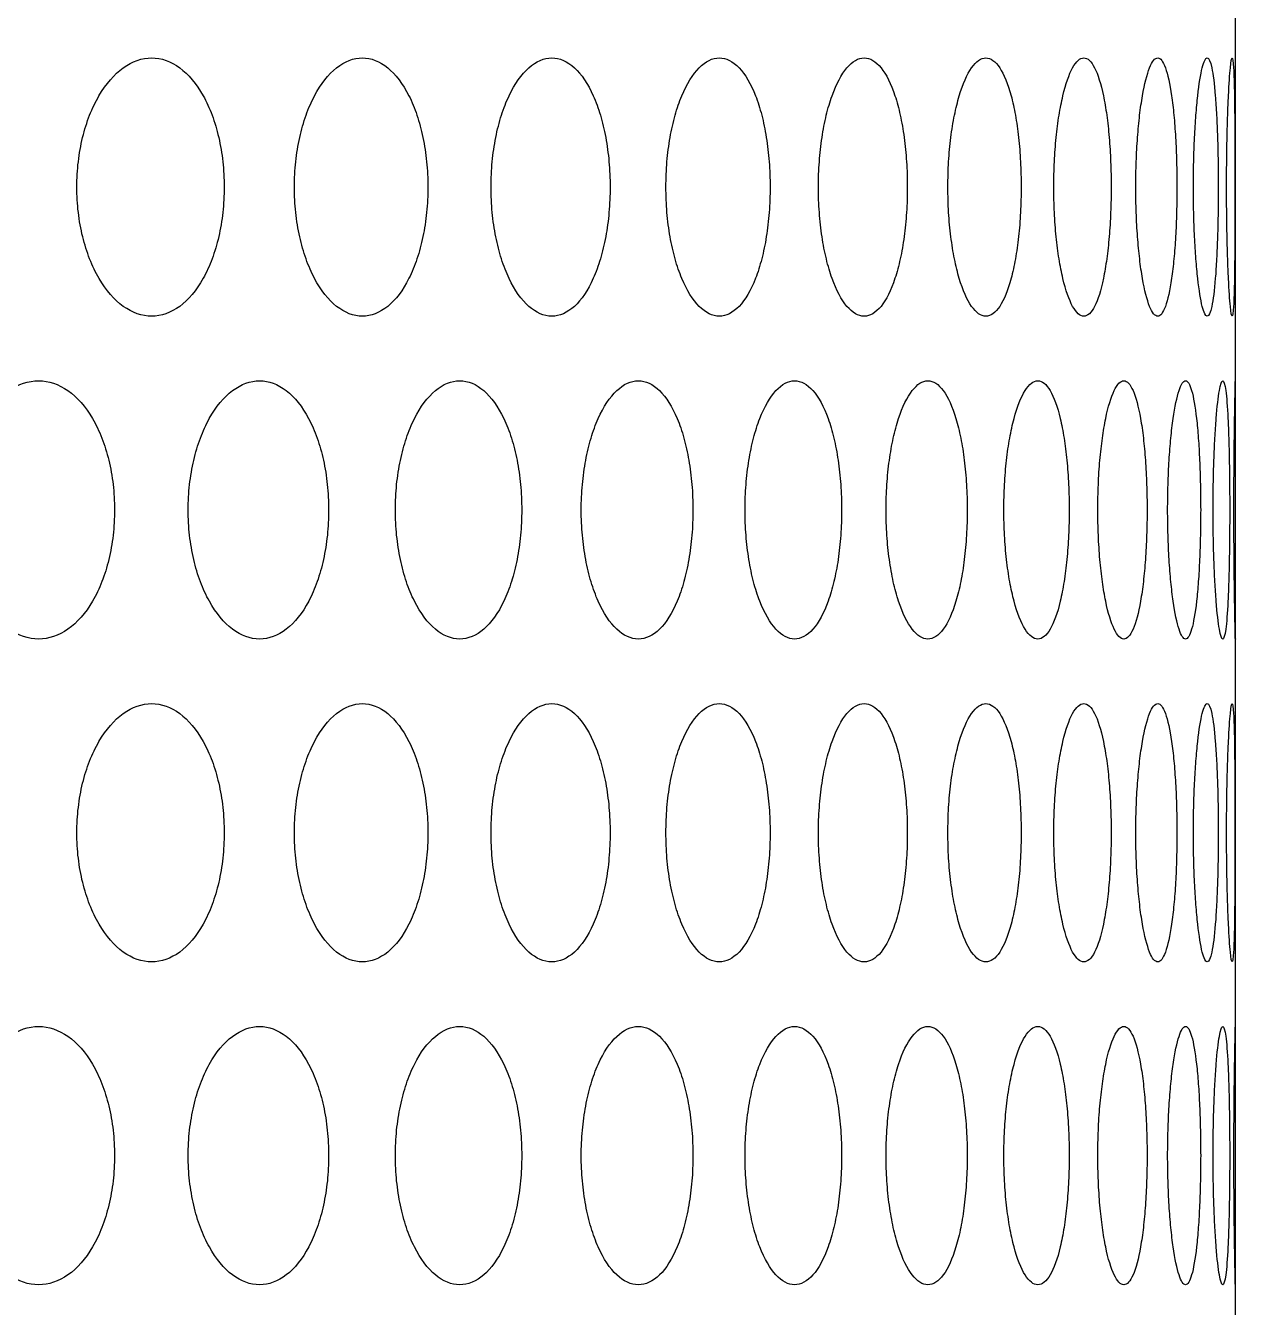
# Model space of a CAD drawing. Header units: millimetres. Extents: x 324 to 7054, y -67 to 2159.
# Drawn here: x 888.06 to 925.51, y 374.3 to 414 of the extents above; entities that cross this region are included whole.
import ezdxf

# ---------------------------------------------------------------- set-up
doc = ezdxf.new("R2010")
doc.units = ezdxf.units.MM
doc.header["$LTSCALE"] = 153.67
doc.layers.get('0').update_dxf_attribs({"linetype": 'CONTINUOUS'})
doc.layers.add('02___PRT_ALL_AXES', color=7, linetype='CONTINUOUS')

msp = doc.modelspace()

# ---------------------------------------------------------------- linework, layer by layer
at = {"linetype": 'Continuous'}
msp.add_line((925.51376, 232.49176), (925.51376, 776), dxfattribs=at)
at = {"layer": '02___PRT_ALL_AXES', "linetype": 'Continuous'}
for points, knots in [([(889.64509, 409), (889.64529, 409.26583), (889.67577, 409.78945), (889.81114, 410.54514), (890.02753, 411.23528), (890.41639, 412.04859), (891.05967, 412.7909), (891.96342, 413.10456), (892.85334, 412.79082), (893.47321, 412.05038), (893.84376, 411.2386), (894.04919, 410.54817), (894.17725, 409.79095), (894.20601, 409.2663), (894.20619, 409)], [0, 0, 0, 0, 0.0625, 0.125, 0.1875, 0.25, 0.375, 0.5, 0.625, 0.75, 0.8125, 0.875, 0.9375, 1, 1, 1, 1]), ([(896.38068, 409), (896.38086, 409.26583), (896.4086, 409.78945), (896.53176, 410.54514), (896.72858, 411.23528), (897.08209, 412.04859), (897.6664, 412.7909), (898.4859, 413.10456), (899.29132, 412.79082), (899.85133, 412.05038), (900.18578, 411.2386), (900.37109, 410.54817), (900.48657, 409.79095), (900.51249, 409.2663), (900.51266, 409)], [0, 0, 0, 0, 0.0625, 0.125, 0.1875, 0.25, 0.375, 0.5, 0.625, 0.75, 0.8125, 0.875, 0.9375, 1, 1, 1, 1]), ([(902.46833, 409), (902.4685, 409.26583), (902.49338, 409.78945), (902.60384, 410.54514), (902.7803, 411.23528), (903.09705, 412.04859), (903.62005, 412.7909), (904.35202, 413.10456), (905.06971, 412.79082), (905.56762, 412.05038), (905.86462, 411.2386), (906.02908, 410.54817), (906.13152, 409.79095), (906.15451, 409.2663), (906.15466, 409)], [0, 0, 0, 0, 0.0625, 0.125, 0.1875, 0.25, 0.375, 0.5, 0.625, 0.75, 0.8125, 0.875, 0.9375, 1, 1, 1, 1]), ([(907.88368, 409), (907.88383, 409.26583), (907.90576, 409.78945), (908.00308, 410.54514), (908.15847, 411.23528), (908.43719, 412.04859), (908.89679, 412.7909), (909.53829, 413.10456), (910.16539, 412.79082), (910.59919, 412.05038), (910.85757, 411.2386), (911.00052, 410.54817), (911.0895, 409.79095), (911.10947, 409.2663), (911.1096, 409)], [0, 0, 0, 0, 0.0625, 0.125, 0.1875, 0.25, 0.375, 0.5, 0.625, 0.75, 0.8125, 0.875, 0.9375, 1, 1, 1, 1]), ([(912.60505, 409), (912.60518, 409.26583), (912.62407, 409.78945), (912.70786, 410.54514), (912.84155, 411.23528), (913.08114, 412.04859), (913.47549, 412.7909), (914.02396, 413.10456), (914.55796, 412.79082), (914.92592, 412.05038), (915.14464, 411.2386), (915.2655, 410.54817), (915.34067, 409.79095), (915.35753, 409.2663), (915.35764, 409)], [0, 0, 0, 0, 0.0625, 0.125, 0.1875, 0.25, 0.375, 0.5, 0.625, 0.75, 0.8125, 0.875, 0.9375, 1, 1, 1, 1]), ([(916.61355, 409), (916.61365, 409.26583), (916.62942, 409.78945), (916.69935, 410.54514), (916.81082, 411.23528), (917.0103, 412.04859), (917.33783, 412.7909), (917.79107, 413.10456), (918.22982, 412.79082), (918.53048, 412.05038), (918.70866, 411.2386), (918.80695, 410.54817), (918.86801, 409.79095), (918.8817, 409.2663), (918.88179, 409)], [0, 0, 0, 0, 0.0625, 0.125, 0.1875, 0.25, 0.375, 0.5, 0.625, 0.75, 0.8125, 0.875, 0.9375, 1, 1, 1, 1]), ([(919.89311, 409), (919.8932, 409.26583), (919.90579, 409.78945), (919.96157, 410.54514), (920.05037, 411.23528), (920.20895, 412.04859), (920.46835, 412.7909), (920.82455, 413.10456), (921.1663, 412.79082), (921.39844, 412.05038), (921.53537, 411.2386), (921.6107, 410.54817), (921.6574, 409.79095), (921.66786, 409.2663), (921.66793, 409)], [0, 0, 0, 0, 0.0625, 0.125, 0.1875, 0.25, 0.375, 0.5, 0.625, 0.75, 0.8125, 0.875, 0.9375, 1, 1, 1, 1]), ([(922.43063, 409), (922.43069, 409.26583), (922.44005, 409.78945), (922.48147, 410.54514), (922.54723, 411.23528), (922.66429, 412.04859), (922.85451, 412.7909), (923.11224, 413.10456), (923.35562, 412.79082), (923.51833, 412.05038), (923.61345, 411.2386), (923.66551, 410.54817), (923.69768, 409.79095), (923.70487, 409.2663), (923.70491, 409)], [0, 0, 0, 0, 0.0625, 0.125, 0.1875, 0.25, 0.375, 0.5, 0.625, 0.75, 0.8125, 0.875, 0.9375, 1, 1, 1, 1]), ([(924.21593, 409), (924.21597, 409.26583), (924.22206, 409.78945), (924.24895, 410.54514), (924.29143, 411.23528), (924.36647, 412.04859), (924.48676, 412.7909), (924.645, 413.10456), (924.78904, 412.79082), (924.88165, 412.05038), (924.93459, 411.2386), (924.96318, 410.54817), (924.98067, 409.79095), (924.98456, 409.2663), (924.98459, 409)], [0, 0, 0, 0, 0.0625, 0.125, 0.1875, 0.25, 0.375, 0.5, 0.625, 0.75, 0.8125, 0.875, 0.9375, 1, 1, 1, 1]), ([(925.24188, 409), (925.2419, 409.26583), (925.2447, 409.78945), (925.25694, 410.54514), (925.27596, 411.23528), (925.3087, 412.04859), (925.35857, 412.7909), (925.41668, 413.10456), (925.4608, 412.79082), (925.48295, 412.05038), (925.49349, 411.2386), (925.4985, 410.54817), (925.50125, 409.79095), (925.50183, 409.2663), (925.50183, 409)], [0, 0, 0, 0, 0.0625, 0.125, 0.1875, 0.25, 0.375, 0.5, 0.625, 0.75, 0.8125, 0.875, 0.9375, 1, 1, 1, 1]), ([(894.20619, 409), (894.206, 408.73417), (894.17735, 408.21055), (894.04983, 407.45486), (893.84501, 406.76472), (893.47446, 405.95141), (892.85405, 405.2091), (891.96172, 404.89544), (891.06037, 405.20918), (890.41769, 405.94962), (890.02884, 406.7614), (889.81181, 407.45183), (889.67589, 408.20905), (889.64529, 408.7337), (889.64509, 409)], [0, 0, 0, 0, 0.0625, 0.125, 0.1875, 0.25, 0.375, 0.5, 0.625, 0.75, 0.8125, 0.875, 0.9375, 1, 1, 1, 1]), ([(900.51266, 409), (900.51249, 408.73417), (900.48666, 408.21055), (900.37166, 407.45486), (900.1869, 406.76472), (899.85246, 405.95141), (899.29196, 405.2091), (898.48436, 404.89544), (897.66704, 405.20918), (897.08327, 405.94962), (896.72977, 406.7614), (896.53237, 407.45183), (896.4087, 408.20905), (896.38086, 408.7337), (896.38068, 409)], [0, 0, 0, 0, 0.0625, 0.125, 0.1875, 0.25, 0.375, 0.5, 0.625, 0.75, 0.8125, 0.875, 0.9375, 1, 1, 1, 1]), ([(906.15466, 409), (906.15451, 408.73417), (906.1316, 408.21055), (906.02959, 407.45486), (905.86562, 406.76472), (905.56862, 405.95141), (905.07028, 405.2091), (904.35064, 404.89544), (903.62062, 405.20918), (903.09811, 405.94962), (902.78136, 406.7614), (902.60439, 407.45183), (902.49347, 408.20905), (902.46849, 408.7337), (902.46833, 409)], [0, 0, 0, 0, 0.0625, 0.125, 0.1875, 0.25, 0.375, 0.5, 0.625, 0.75, 0.8125, 0.875, 0.9375, 1, 1, 1, 1]), ([(911.1096, 409), (911.10946, 408.73417), (911.08957, 408.21055), (911.00096, 407.45486), (910.85844, 406.76472), (910.60007, 405.95141), (910.16589, 405.2091), (909.53709, 404.89544), (908.89728, 405.20918), (908.43813, 405.94962), (908.15941, 406.7614), (908.00357, 407.45183), (907.90584, 408.20905), (907.88383, 408.7337), (907.88368, 409)], [0, 0, 0, 0, 0.0625, 0.125, 0.1875, 0.25, 0.375, 0.5, 0.625, 0.75, 0.8125, 0.875, 0.9375, 1, 1, 1, 1]), ([(915.35764, 409), (915.35753, 408.73417), (915.34073, 408.21055), (915.26587, 407.45486), (915.14537, 406.76472), (914.92666, 405.95141), (914.55838, 405.2091), (914.02293, 404.89544), (913.47591, 405.20918), (913.08194, 405.94962), (912.84236, 406.7614), (912.70828, 407.45183), (912.62414, 408.20905), (912.60518, 408.7337), (912.60505, 409)], [0, 0, 0, 0, 0.0625, 0.125, 0.1875, 0.25, 0.375, 0.5, 0.625, 0.75, 0.8125, 0.875, 0.9375, 1, 1, 1, 1]), ([(918.88179, 409), (918.88169, 408.73417), (918.86806, 408.21055), (918.80725, 407.45486), (918.70925, 406.76472), (918.53109, 405.95141), (918.23018, 405.2091), (917.79023, 404.89544), (917.33818, 405.20918), (917.01097, 405.94962), (916.81149, 406.7614), (916.6997, 407.45183), (916.62948, 408.20905), (916.61365, 408.7337), (916.61355, 409)], [0, 0, 0, 0, 0.0625, 0.125, 0.1875, 0.25, 0.375, 0.5, 0.625, 0.75, 0.8125, 0.875, 0.9375, 1, 1, 1, 1]), ([(921.66793, 409), (921.66786, 408.73417), (921.65744, 408.21055), (921.61093, 407.45486), (921.53582, 406.76472), (921.39891, 405.95141), (921.16657, 405.2091), (920.82389, 404.89544), (920.46862, 405.20918), (920.20948, 405.94962), (920.0509, 406.7614), (919.96185, 407.45183), (919.90583, 408.20905), (919.8932, 408.7337), (919.89311, 409)], [0, 0, 0, 0, 0.0625, 0.125, 0.1875, 0.25, 0.375, 0.5, 0.625, 0.75, 0.8125, 0.875, 0.9375, 1, 1, 1, 1]), ([(923.70491, 409), (923.70487, 408.73417), (923.69771, 408.21055), (923.66567, 407.45486), (923.61377, 406.76472), (923.51865, 405.95141), (923.35582, 405.2091), (923.11177, 404.89544), (922.8547, 405.20918), (922.66467, 405.94962), (922.54763, 406.7614), (922.48167, 407.45183), (922.44008, 408.20905), (922.43069, 408.7337), (922.43063, 409)], [0, 0, 0, 0, 0.0625, 0.125, 0.1875, 0.25, 0.375, 0.5, 0.625, 0.75, 0.8125, 0.875, 0.9375, 1, 1, 1, 1]), ([(924.98459, 409), (924.98456, 408.73417), (924.98069, 408.21055), (924.96327, 407.45486), (924.93476, 406.76472), (924.88183, 405.95141), (924.78916, 405.2091), (924.64471, 404.89544), (924.48688, 405.20918), (924.36672, 405.94962), (924.29168, 406.7614), (924.24908, 407.45183), (924.22209, 408.20905), (924.21597, 408.7337), (924.21593, 409)], [0, 0, 0, 0, 0.0625, 0.125, 0.1875, 0.25, 0.375, 0.5, 0.625, 0.75, 0.8125, 0.875, 0.9375, 1, 1, 1, 1]), ([(925.50183, 409), (925.50183, 408.73417), (925.50126, 408.21055), (925.49851, 407.45486), (925.49353, 406.76472), (925.48299, 405.95141), (925.46084, 405.2091), (925.41658, 404.89544), (925.35861, 405.20918), (925.30881, 405.94962), (925.27607, 406.7614), (925.257, 407.45183), (925.24471, 408.20905), (925.2419, 408.7337), (925.24188, 409)], [0, 0, 0, 0, 0.0625, 0.125, 0.1875, 0.25, 0.375, 0.5, 0.625, 0.75, 0.8125, 0.875, 0.9375, 1, 1, 1, 1]), ([(886.04264, 399), (886.04286, 399.26583), (886.07467, 399.78945), (886.21593, 400.54514), (886.44179, 401.23528), (886.84774, 402.04859), (887.51956, 402.7909), (888.4641, 403.10456), (889.39496, 402.79082), (890.04385, 402.05038), (890.4319, 401.2386), (890.64708, 400.54817), (890.78124, 399.79095), (890.81137, 399.2663), (890.81157, 399)], [0, 0, 0, 0, 0.0625, 0.125, 0.1875, 0.25, 0.375, 0.5, 0.625, 0.75, 0.8125, 0.875, 0.9375, 1, 1, 1, 1]), ([(893.09225, 399), (893.09244, 399.26583), (893.12157, 399.78945), (893.25089, 400.54514), (893.4576, 401.23528), (893.82897, 402.04859), (894.44308, 402.7909), (895.30513, 403.10456), (896.15323, 402.79082), (896.74346, 402.05038), (897.09614, 401.2386), (897.29161, 400.54817), (897.41344, 399.79095), (897.44079, 399.2663), (897.44097, 399)], [0, 0, 0, 0, 0.0625, 0.125, 0.1875, 0.25, 0.375, 0.5, 0.625, 0.75, 0.8125, 0.875, 0.9375, 1, 1, 1, 1]), ([(899.50708, 399), (899.50726, 399.26583), (899.53358, 399.78945), (899.65045, 400.54514), (899.83718, 401.23528), (900.17248, 402.04859), (900.72641, 402.7909), (901.50253, 403.10456), (902.26447, 402.79082), (902.79369, 402.05038), (903.10958, 401.2386), (903.28455, 400.54817), (903.39356, 399.79095), (903.41804, 399.2663), (903.4182, 399)], [0, 0, 0, 0, 0.0625, 0.125, 0.1875, 0.25, 0.375, 0.5, 0.625, 0.75, 0.8125, 0.875, 0.9375, 1, 1, 1, 1]), ([(905.26146, 399), (905.26162, 399.26583), (905.28504, 399.78945), (905.38898, 400.54514), (905.55498, 401.23528), (905.85288, 402.04859), (906.34442, 402.7909), (907.0315, 403.10456), (907.70423, 402.79082), (908.17032, 402.05038), (908.44815, 401.2386), (908.60193, 400.54817), (908.69768, 399.79095), (908.71917, 399.2663), (908.71932, 399)], [0, 0, 0, 0, 0.0625, 0.125, 0.1875, 0.25, 0.375, 0.5, 0.625, 0.75, 0.8125, 0.875, 0.9375, 1, 1, 1, 1]), ([(910.33236, 399), (910.3325, 399.26583), (910.35292, 399.78945), (910.44352, 400.54514), (910.58813, 401.23528), (910.84742, 402.04859), (911.27461, 402.7909), (911.86989, 403.10456), (912.45073, 402.79082), (912.85181, 402.05038), (913.09048, 401.2386), (913.22245, 400.54817), (913.30457, 399.79095), (913.32299, 399.2663), (913.32311, 399)], [0, 0, 0, 0, 0.0625, 0.125, 0.1875, 0.25, 0.375, 0.5, 0.625, 0.75, 0.8125, 0.875, 0.9375, 1, 1, 1, 1]), ([(914.69948, 399), (914.6996, 399.26583), (914.71693, 399.78945), (914.79383, 400.54514), (914.91648, 401.23528), (915.13612, 402.04859), (915.49724, 402.7909), (915.99835, 403.10456), (916.48496, 402.79082), (916.81944, 402.05038), (917.01799, 401.2386), (917.12762, 400.54817), (917.19577, 399.79095), (917.21105, 399.2663), (917.21115, 399)], [0, 0, 0, 0, 0.0625, 0.125, 0.1875, 0.25, 0.375, 0.5, 0.625, 0.75, 0.8125, 0.875, 0.9375, 1, 1, 1, 1]), ([(918.34533, 399), (918.34543, 399.26583), (918.35962, 399.78945), (918.4225, 400.54514), (918.52269, 401.23528), (918.70181, 402.04859), (918.99542, 402.7909), (919.40034, 403.10456), (919.79079, 402.79082), (920.05733, 402.05038), (920.21495, 401.2386), (920.30181, 400.54817), (920.35572, 399.79095), (920.3678, 399.2663), (920.36787, 399)], [0, 0, 0, 0, 0.0625, 0.125, 0.1875, 0.25, 0.375, 0.5, 0.625, 0.75, 0.8125, 0.875, 0.9375, 1, 1, 1, 1]), ([(921.25533, 399), (921.25541, 399.26583), (921.26638, 399.78945), (921.31501, 400.54514), (921.39233, 401.23528), (921.53022, 402.04859), (921.75514, 402.7909), (922.06226, 403.10456), (922.35497, 402.79082), (922.5525, 402.05038), (922.66858, 401.2386), (922.73231, 400.54817), (922.77176, 399.79095), (922.78059, 399.2663), (922.78065, 399)], [0, 0, 0, 0, 0.0625, 0.125, 0.1875, 0.25, 0.375, 0.5, 0.625, 0.75, 0.8125, 0.875, 0.9375, 1, 1, 1, 1]), ([(923.41782, 399), (923.41788, 399.26583), (923.4256, 399.78945), (923.45977, 400.54514), (923.51392, 401.23528), (923.61002, 402.04859), (923.76535, 402.7909), (923.97344, 403.10456), (924.16725, 402.79082), (924.29497, 402.05038), (924.36904, 401.2386), (924.40939, 400.54817), (924.43423, 399.79095), (924.43977, 399.2663), (924.43981, 399)], [0, 0, 0, 0, 0.0625, 0.125, 0.1875, 0.25, 0.375, 0.5, 0.625, 0.75, 0.8125, 0.875, 0.9375, 1, 1, 1, 1]), ([(924.82416, 399), (924.82419, 399.26583), (924.82863, 399.78945), (924.8482, 400.54514), (924.87897, 401.23528), (924.93289, 402.04859), (925.01801, 402.7909), (925.12624, 403.10456), (925.22036, 402.79082), (925.27777, 402.05038), (925.30953, 401.2386), (925.32634, 400.54817), (925.33647, 399.79095), (925.3387, 399.2663), (925.33872, 399)], [0, 0, 0, 0, 0.0625, 0.125, 0.1875, 0.25, 0.375, 0.5, 0.625, 0.75, 0.8125, 0.875, 0.9375, 1, 1, 1, 1]), ([(925.4687, 399), (925.4687, 399.26583), (925.46985, 399.78945), (925.47475, 400.54514), (925.482, 401.23528), (925.49353, 402.04859), (925.50811, 402.7909), (925.51359, 403.0079), (925.51376, 402.9994), (925.51376, 402.99821)], [0, 0, 0, 0, 0.12268473, 0.24536945, 0.36805418, 0.49073891, 0.73610836, 0.98147781, 1, 1, 1, 1]), ([(890.81157, 399), (890.81137, 398.73417), (890.78135, 398.21055), (890.64775, 397.45486), (890.4332, 396.76472), (890.04516, 395.95141), (889.3957, 395.2091), (888.46232, 394.89544), (887.5203, 395.20918), (886.84911, 395.94962), (886.44316, 396.7614), (886.21664, 397.45183), (886.07478, 398.20905), (886.04285, 398.7337), (886.04264, 399)], [0, 0, 0, 0, 0.0625, 0.125, 0.1875, 0.25, 0.375, 0.5, 0.625, 0.75, 0.8125, 0.875, 0.9375, 1, 1, 1, 1]), ([(897.44097, 399), (897.44079, 398.73417), (897.41354, 398.21055), (897.29221, 397.45486), (897.09732, 396.76472), (896.74465, 395.95141), (896.1539, 395.2091), (895.30351, 394.89544), (894.44375, 395.20918), (893.83022, 395.94962), (893.45885, 396.7614), (893.25154, 397.45183), (893.12168, 398.20905), (893.09244, 398.7337), (893.09225, 399)], [0, 0, 0, 0, 0.0625, 0.125, 0.1875, 0.25, 0.375, 0.5, 0.625, 0.75, 0.8125, 0.875, 0.9375, 1, 1, 1, 1]), ([(903.4182, 399), (903.41803, 398.73417), (903.39365, 398.21055), (903.2851, 397.45486), (903.11064, 396.76472), (902.79476, 395.95141), (902.26508, 395.2091), (901.50107, 394.89544), (900.72701, 395.20918), (900.1736, 395.94962), (899.83831, 396.7614), (899.65103, 397.45183), (899.53368, 398.20905), (899.50725, 398.7337), (899.50708, 399)], [0, 0, 0, 0, 0.0625, 0.125, 0.1875, 0.25, 0.375, 0.5, 0.625, 0.75, 0.8125, 0.875, 0.9375, 1, 1, 1, 1]), ([(908.71932, 399), (908.71917, 398.73417), (908.69776, 398.21055), (908.6024, 397.45486), (908.44908, 396.76472), (908.17126, 395.95141), (907.70477, 395.2091), (907.03021, 394.89544), (906.34495, 395.20918), (905.85387, 395.94962), (905.55599, 396.7614), (905.3895, 397.45183), (905.28512, 398.20905), (905.26162, 398.7337), (905.26146, 399)], [0, 0, 0, 0, 0.0625, 0.125, 0.1875, 0.25, 0.375, 0.5, 0.625, 0.75, 0.8125, 0.875, 0.9375, 1, 1, 1, 1]), ([(913.32311, 399), (913.32299, 398.73417), (913.30463, 398.21055), (913.22286, 397.45486), (913.09128, 396.76472), (912.85262, 395.95141), (912.45119, 395.2091), (911.86877, 394.89544), (911.27507, 395.20918), (910.84829, 395.94962), (910.58901, 396.7614), (910.44397, 397.45183), (910.35299, 398.20905), (910.3325, 398.7337), (910.33236, 399)], [0, 0, 0, 0, 0.0625, 0.125, 0.1875, 0.25, 0.375, 0.5, 0.625, 0.75, 0.8125, 0.875, 0.9375, 1, 1, 1, 1]), ([(917.21115, 399), (917.21105, 398.73417), (917.19583, 398.21055), (917.12796, 397.45486), (917.01865, 396.76472), (916.82012, 395.95141), (916.48535, 395.2091), (915.99741, 394.89544), (915.49763, 395.20918), (915.13686, 395.94962), (914.91722, 396.7614), (914.79422, 397.45183), (914.717, 398.20905), (914.69959, 398.7337), (914.69948, 399)], [0, 0, 0, 0, 0.0625, 0.125, 0.1875, 0.25, 0.375, 0.5, 0.625, 0.75, 0.8125, 0.875, 0.9375, 1, 1, 1, 1]), ([(920.36787, 399), (920.36779, 398.73417), (920.35576, 398.21055), (920.30207, 397.45486), (920.21548, 396.76472), (920.05786, 395.95141), (919.7911, 395.2091), (919.39959, 394.89544), (918.99573, 395.20918), (918.70241, 395.94962), (918.52329, 396.7614), (918.42282, 397.45183), (918.35967, 398.20905), (918.34543, 398.7337), (918.34533, 399)], [0, 0, 0, 0, 0.0625, 0.125, 0.1875, 0.25, 0.375, 0.5, 0.625, 0.75, 0.8125, 0.875, 0.9375, 1, 1, 1, 1]), ([(922.78065, 399), (922.78059, 398.73417), (922.77179, 398.21055), (922.7325, 397.45486), (922.66896, 396.76472), (922.55289, 395.95141), (922.35521, 395.2091), (922.06169, 394.89544), (921.75537, 395.20918), (921.53068, 395.94962), (921.3928, 396.7614), (921.31525, 397.45183), (921.26643, 398.20905), (921.2554, 398.7337), (921.25533, 399)], [0, 0, 0, 0, 0.0625, 0.125, 0.1875, 0.25, 0.375, 0.5, 0.625, 0.75, 0.8125, 0.875, 0.9375, 1, 1, 1, 1]), ([(924.43981, 399), (924.43977, 398.73417), (924.43425, 398.21055), (924.40951, 397.45486), (924.36928, 396.76472), (924.29523, 395.95141), (924.16741, 395.2091), (923.97306, 394.89544), (923.76551, 395.20918), (923.61034, 395.94962), (923.51425, 396.7614), (923.45994, 397.45183), (923.42563, 398.20905), (923.41788, 398.7337), (923.41782, 399)], [0, 0, 0, 0, 0.0625, 0.125, 0.1875, 0.25, 0.375, 0.5, 0.625, 0.75, 0.8125, 0.875, 0.9375, 1, 1, 1, 1]), ([(925.33872, 399), (925.3387, 398.73417), (925.33648, 398.21055), (925.32639, 397.45486), (925.30963, 396.76472), (925.27789, 395.95141), (925.22044, 395.2091), (925.12605, 394.89544), (925.01809, 395.20918), (924.93307, 395.94962), (924.87915, 396.7614), (924.8483, 397.45183), (924.82865, 398.20905), (924.82419, 398.7337), (924.82416, 399)], [0, 0, 0, 0, 0.0625, 0.125, 0.1875, 0.25, 0.375, 0.5, 0.625, 0.75, 0.8125, 0.875, 0.9375, 1, 1, 1, 1]), ([(925.51376, 395.00183), (925.51376, 395.00062), (925.51359, 394.99202), (925.50811, 395.20918), (925.49357, 395.94962), (925.48204, 396.7614), (925.47477, 397.45183), (925.46985, 398.20905), (925.4687, 398.7337), (925.4687, 399)], [0, 0, 0, 0, 0.0187605, 0.26407038, 0.50938025, 0.63203519, 0.75469013, 0.87734506, 1, 1, 1, 1]), ([(889.64509, 389), (889.64529, 389.26583), (889.67577, 389.78945), (889.81114, 390.54514), (890.02753, 391.23528), (890.41639, 392.04859), (891.05967, 392.7909), (891.96342, 393.10456), (892.85334, 392.79082), (893.47321, 392.05038), (893.84376, 391.2386), (894.04919, 390.54817), (894.17725, 389.79095), (894.20601, 389.2663), (894.20619, 389)], [0, 0, 0, 0, 0.0625, 0.125, 0.1875, 0.25, 0.375, 0.5, 0.625, 0.75, 0.8125, 0.875, 0.9375, 1, 1, 1, 1]), ([(896.38068, 389), (896.38086, 389.26583), (896.4086, 389.78945), (896.53176, 390.54514), (896.72858, 391.23528), (897.08209, 392.04859), (897.6664, 392.7909), (898.4859, 393.10456), (899.29132, 392.79082), (899.85133, 392.05038), (900.18578, 391.2386), (900.37109, 390.54817), (900.48657, 389.79095), (900.51249, 389.2663), (900.51266, 389)], [0, 0, 0, 0, 0.0625, 0.125, 0.1875, 0.25, 0.375, 0.5, 0.625, 0.75, 0.8125, 0.875, 0.9375, 1, 1, 1, 1]), ([(902.46833, 389), (902.4685, 389.26583), (902.49338, 389.78945), (902.60384, 390.54514), (902.7803, 391.23528), (903.09705, 392.04859), (903.62005, 392.7909), (904.35202, 393.10456), (905.06971, 392.79082), (905.56762, 392.05038), (905.86462, 391.2386), (906.02908, 390.54817), (906.13152, 389.79095), (906.15451, 389.2663), (906.15466, 389)], [0, 0, 0, 0, 0.0625, 0.125, 0.1875, 0.25, 0.375, 0.5, 0.625, 0.75, 0.8125, 0.875, 0.9375, 1, 1, 1, 1]), ([(907.88368, 389), (907.88383, 389.26583), (907.90576, 389.78945), (908.00308, 390.54514), (908.15847, 391.23528), (908.43719, 392.04859), (908.89679, 392.7909), (909.53829, 393.10456), (910.16539, 392.79082), (910.59919, 392.05038), (910.85757, 391.2386), (911.00052, 390.54817), (911.0895, 389.79095), (911.10947, 389.2663), (911.1096, 389)], [0, 0, 0, 0, 0.0625, 0.125, 0.1875, 0.25, 0.375, 0.5, 0.625, 0.75, 0.8125, 0.875, 0.9375, 1, 1, 1, 1]), ([(912.60505, 389), (912.60518, 389.26583), (912.62407, 389.78945), (912.70786, 390.54514), (912.84155, 391.23528), (913.08114, 392.04859), (913.47549, 392.7909), (914.02396, 393.10456), (914.55796, 392.79082), (914.92592, 392.05038), (915.14464, 391.2386), (915.2655, 390.54817), (915.34067, 389.79095), (915.35753, 389.2663), (915.35764, 389)], [0, 0, 0, 0, 0.0625, 0.125, 0.1875, 0.25, 0.375, 0.5, 0.625, 0.75, 0.8125, 0.875, 0.9375, 1, 1, 1, 1]), ([(916.61355, 389), (916.61365, 389.26583), (916.62942, 389.78945), (916.69935, 390.54514), (916.81082, 391.23528), (917.0103, 392.04859), (917.33783, 392.7909), (917.79107, 393.10456), (918.22982, 392.79082), (918.53048, 392.05038), (918.70866, 391.2386), (918.80695, 390.54817), (918.86801, 389.79095), (918.8817, 389.2663), (918.88179, 389)], [0, 0, 0, 0, 0.0625, 0.125, 0.1875, 0.25, 0.375, 0.5, 0.625, 0.75, 0.8125, 0.875, 0.9375, 1, 1, 1, 1]), ([(919.89311, 389), (919.8932, 389.26583), (919.90579, 389.78945), (919.96157, 390.54514), (920.05037, 391.23528), (920.20895, 392.04859), (920.46835, 392.7909), (920.82455, 393.10456), (921.1663, 392.79082), (921.39844, 392.05038), (921.53537, 391.2386), (921.6107, 390.54817), (921.6574, 389.79095), (921.66786, 389.2663), (921.66793, 389)], [0, 0, 0, 0, 0.0625, 0.125, 0.1875, 0.25, 0.375, 0.5, 0.625, 0.75, 0.8125, 0.875, 0.9375, 1, 1, 1, 1]), ([(922.43063, 389), (922.43069, 389.26583), (922.44005, 389.78945), (922.48147, 390.54514), (922.54723, 391.23528), (922.66429, 392.04859), (922.85451, 392.7909), (923.11224, 393.10456), (923.35562, 392.79082), (923.51833, 392.05038), (923.61345, 391.2386), (923.66551, 390.54817), (923.69768, 389.79095), (923.70487, 389.2663), (923.70491, 389)], [0, 0, 0, 0, 0.0625, 0.125, 0.1875, 0.25, 0.375, 0.5, 0.625, 0.75, 0.8125, 0.875, 0.9375, 1, 1, 1, 1]), ([(924.21593, 389), (924.21597, 389.26583), (924.22206, 389.78945), (924.24895, 390.54514), (924.29143, 391.23528), (924.36647, 392.04859), (924.48676, 392.7909), (924.645, 393.10456), (924.78904, 392.79082), (924.88165, 392.05038), (924.93459, 391.2386), (924.96318, 390.54817), (924.98067, 389.79095), (924.98456, 389.2663), (924.98459, 389)], [0, 0, 0, 0, 0.0625, 0.125, 0.1875, 0.25, 0.375, 0.5, 0.625, 0.75, 0.8125, 0.875, 0.9375, 1, 1, 1, 1]), ([(925.24188, 389), (925.2419, 389.26583), (925.2447, 389.78945), (925.25694, 390.54514), (925.27596, 391.23528), (925.3087, 392.04859), (925.35857, 392.7909), (925.41668, 393.10456), (925.4608, 392.79082), (925.48295, 392.05038), (925.49349, 391.2386), (925.4985, 390.54817), (925.50125, 389.79095), (925.50183, 389.2663), (925.50183, 389)], [0, 0, 0, 0, 0.0625, 0.125, 0.1875, 0.25, 0.375, 0.5, 0.625, 0.75, 0.8125, 0.875, 0.9375, 1, 1, 1, 1]), ([(894.20619, 389), (894.206, 388.73417), (894.17735, 388.21055), (894.04983, 387.45486), (893.84501, 386.76472), (893.47446, 385.95141), (892.85405, 385.2091), (891.96172, 384.89544), (891.06037, 385.20918), (890.41769, 385.94962), (890.02884, 386.7614), (889.81181, 387.45183), (889.67589, 388.20905), (889.64529, 388.7337), (889.64509, 389)], [0, 0, 0, 0, 0.0625, 0.125, 0.1875, 0.25, 0.375, 0.5, 0.625, 0.75, 0.8125, 0.875, 0.9375, 1, 1, 1, 1]), ([(900.51266, 389), (900.51249, 388.73417), (900.48666, 388.21055), (900.37166, 387.45486), (900.1869, 386.76472), (899.85246, 385.95141), (899.29196, 385.2091), (898.48436, 384.89544), (897.66704, 385.20918), (897.08327, 385.94962), (896.72977, 386.7614), (896.53237, 387.45183), (896.4087, 388.20905), (896.38086, 388.7337), (896.38068, 389)], [0, 0, 0, 0, 0.0625, 0.125, 0.1875, 0.25, 0.375, 0.5, 0.625, 0.75, 0.8125, 0.875, 0.9375, 1, 1, 1, 1]), ([(906.15466, 389), (906.15451, 388.73417), (906.1316, 388.21055), (906.02959, 387.45486), (905.86562, 386.76472), (905.56862, 385.95141), (905.07028, 385.2091), (904.35064, 384.89544), (903.62062, 385.20918), (903.09811, 385.94962), (902.78136, 386.7614), (902.60439, 387.45183), (902.49347, 388.20905), (902.46849, 388.7337), (902.46833, 389)], [0, 0, 0, 0, 0.0625, 0.125, 0.1875, 0.25, 0.375, 0.5, 0.625, 0.75, 0.8125, 0.875, 0.9375, 1, 1, 1, 1]), ([(911.1096, 389), (911.10946, 388.73417), (911.08957, 388.21055), (911.00096, 387.45486), (910.85844, 386.76472), (910.60007, 385.95141), (910.16589, 385.2091), (909.53709, 384.89544), (908.89728, 385.20918), (908.43813, 385.94962), (908.15941, 386.7614), (908.00357, 387.45183), (907.90584, 388.20905), (907.88383, 388.7337), (907.88368, 389)], [0, 0, 0, 0, 0.0625, 0.125, 0.1875, 0.25, 0.375, 0.5, 0.625, 0.75, 0.8125, 0.875, 0.9375, 1, 1, 1, 1]), ([(915.35764, 389), (915.35753, 388.73417), (915.34073, 388.21055), (915.26587, 387.45486), (915.14537, 386.76472), (914.92666, 385.95141), (914.55838, 385.2091), (914.02293, 384.89544), (913.47591, 385.20918), (913.08194, 385.94962), (912.84236, 386.7614), (912.70828, 387.45183), (912.62414, 388.20905), (912.60518, 388.7337), (912.60505, 389)], [0, 0, 0, 0, 0.0625, 0.125, 0.1875, 0.25, 0.375, 0.5, 0.625, 0.75, 0.8125, 0.875, 0.9375, 1, 1, 1, 1]), ([(918.88179, 389), (918.88169, 388.73417), (918.86806, 388.21055), (918.80725, 387.45486), (918.70925, 386.76472), (918.53109, 385.95141), (918.23018, 385.2091), (917.79023, 384.89544), (917.33818, 385.20918), (917.01097, 385.94962), (916.81149, 386.7614), (916.6997, 387.45183), (916.62948, 388.20905), (916.61365, 388.7337), (916.61355, 389)], [0, 0, 0, 0, 0.0625, 0.125, 0.1875, 0.25, 0.375, 0.5, 0.625, 0.75, 0.8125, 0.875, 0.9375, 1, 1, 1, 1]), ([(921.66793, 389), (921.66786, 388.73417), (921.65744, 388.21055), (921.61093, 387.45486), (921.53582, 386.76472), (921.39891, 385.95141), (921.16657, 385.2091), (920.82389, 384.89544), (920.46862, 385.20918), (920.20948, 385.94962), (920.0509, 386.7614), (919.96185, 387.45183), (919.90583, 388.20905), (919.8932, 388.7337), (919.89311, 389)], [0, 0, 0, 0, 0.0625, 0.125, 0.1875, 0.25, 0.375, 0.5, 0.625, 0.75, 0.8125, 0.875, 0.9375, 1, 1, 1, 1]), ([(923.70491, 389), (923.70487, 388.73417), (923.69771, 388.21055), (923.66567, 387.45486), (923.61377, 386.76472), (923.51865, 385.95141), (923.35582, 385.2091), (923.11177, 384.89544), (922.8547, 385.20918), (922.66467, 385.94962), (922.54763, 386.7614), (922.48167, 387.45183), (922.44008, 388.20905), (922.43069, 388.7337), (922.43063, 389)], [0, 0, 0, 0, 0.0625, 0.125, 0.1875, 0.25, 0.375, 0.5, 0.625, 0.75, 0.8125, 0.875, 0.9375, 1, 1, 1, 1]), ([(924.98459, 389), (924.98456, 388.73417), (924.98069, 388.21055), (924.96327, 387.45486), (924.93476, 386.76472), (924.88183, 385.95141), (924.78916, 385.2091), (924.64471, 384.89544), (924.48688, 385.20918), (924.36672, 385.94962), (924.29168, 386.7614), (924.24908, 387.45183), (924.22209, 388.20905), (924.21597, 388.7337), (924.21593, 389)], [0, 0, 0, 0, 0.0625, 0.125, 0.1875, 0.25, 0.375, 0.5, 0.625, 0.75, 0.8125, 0.875, 0.9375, 1, 1, 1, 1]), ([(925.50183, 389), (925.50183, 388.73417), (925.50126, 388.21055), (925.49851, 387.45486), (925.49353, 386.76472), (925.48299, 385.95141), (925.46084, 385.2091), (925.41658, 384.89544), (925.35861, 385.20918), (925.30881, 385.94962), (925.27607, 386.7614), (925.257, 387.45183), (925.24471, 388.20905), (925.2419, 388.7337), (925.24188, 389)], [0, 0, 0, 0, 0.0625, 0.125, 0.1875, 0.25, 0.375, 0.5, 0.625, 0.75, 0.8125, 0.875, 0.9375, 1, 1, 1, 1]), ([(886.04264, 379), (886.04286, 379.26583), (886.07467, 379.78945), (886.21593, 380.54514), (886.44179, 381.23528), (886.84774, 382.04859), (887.51956, 382.7909), (888.4641, 383.10456), (889.39496, 382.79082), (890.04385, 382.05038), (890.4319, 381.2386), (890.64708, 380.54817), (890.78124, 379.79095), (890.81137, 379.2663), (890.81157, 379)], [0, 0, 0, 0, 0.0625, 0.125, 0.1875, 0.25, 0.375, 0.5, 0.625, 0.75, 0.8125, 0.875, 0.9375, 1, 1, 1, 1]), ([(893.09225, 379), (893.09244, 379.26583), (893.12157, 379.78945), (893.25089, 380.54514), (893.4576, 381.23528), (893.82897, 382.04859), (894.44308, 382.7909), (895.30513, 383.10456), (896.15323, 382.79082), (896.74346, 382.05038), (897.09614, 381.2386), (897.29161, 380.54817), (897.41344, 379.79095), (897.44079, 379.2663), (897.44097, 379)], [0, 0, 0, 0, 0.0625, 0.125, 0.1875, 0.25, 0.375, 0.5, 0.625, 0.75, 0.8125, 0.875, 0.9375, 1, 1, 1, 1]), ([(899.50708, 379), (899.50726, 379.26583), (899.53358, 379.78945), (899.65045, 380.54514), (899.83718, 381.23528), (900.17248, 382.04859), (900.72641, 382.7909), (901.50253, 383.10456), (902.26447, 382.79082), (902.79369, 382.05038), (903.10958, 381.2386), (903.28455, 380.54817), (903.39356, 379.79095), (903.41804, 379.2663), (903.4182, 379)], [0, 0, 0, 0, 0.0625, 0.125, 0.1875, 0.25, 0.375, 0.5, 0.625, 0.75, 0.8125, 0.875, 0.9375, 1, 1, 1, 1]), ([(905.26146, 379), (905.26162, 379.26583), (905.28504, 379.78945), (905.38898, 380.54514), (905.55498, 381.23528), (905.85288, 382.04859), (906.34442, 382.7909), (907.0315, 383.10456), (907.70423, 382.79082), (908.17032, 382.05038), (908.44815, 381.2386), (908.60193, 380.54817), (908.69768, 379.79095), (908.71917, 379.2663), (908.71932, 379)], [0, 0, 0, 0, 0.0625, 0.125, 0.1875, 0.25, 0.375, 0.5, 0.625, 0.75, 0.8125, 0.875, 0.9375, 1, 1, 1, 1]), ([(910.33236, 379), (910.3325, 379.26583), (910.35292, 379.78945), (910.44352, 380.54514), (910.58813, 381.23528), (910.84742, 382.04859), (911.27461, 382.7909), (911.86989, 383.10456), (912.45073, 382.79082), (912.85181, 382.05038), (913.09048, 381.2386), (913.22245, 380.54817), (913.30457, 379.79095), (913.32299, 379.2663), (913.32311, 379)], [0, 0, 0, 0, 0.0625, 0.125, 0.1875, 0.25, 0.375, 0.5, 0.625, 0.75, 0.8125, 0.875, 0.9375, 1, 1, 1, 1]), ([(914.69948, 379), (914.6996, 379.26583), (914.71693, 379.78945), (914.79383, 380.54514), (914.91648, 381.23528), (915.13612, 382.04859), (915.49724, 382.7909), (915.99835, 383.10456), (916.48496, 382.79082), (916.81944, 382.05038), (917.01799, 381.2386), (917.12762, 380.54817), (917.19577, 379.79095), (917.21105, 379.2663), (917.21115, 379)], [0, 0, 0, 0, 0.0625, 0.125, 0.1875, 0.25, 0.375, 0.5, 0.625, 0.75, 0.8125, 0.875, 0.9375, 1, 1, 1, 1]), ([(918.34533, 379), (918.34543, 379.26583), (918.35962, 379.78945), (918.4225, 380.54514), (918.52269, 381.23528), (918.70181, 382.04859), (918.99542, 382.7909), (919.40034, 383.10456), (919.79079, 382.79082), (920.05733, 382.05038), (920.21495, 381.2386), (920.30181, 380.54817), (920.35572, 379.79095), (920.3678, 379.2663), (920.36787, 379)], [0, 0, 0, 0, 0.0625, 0.125, 0.1875, 0.25, 0.375, 0.5, 0.625, 0.75, 0.8125, 0.875, 0.9375, 1, 1, 1, 1]), ([(921.25533, 379), (921.25541, 379.26583), (921.26638, 379.78945), (921.31501, 380.54514), (921.39233, 381.23528), (921.53022, 382.04859), (921.75514, 382.7909), (922.06226, 383.10456), (922.35497, 382.79082), (922.5525, 382.05038), (922.66858, 381.2386), (922.73231, 380.54817), (922.77176, 379.79095), (922.78059, 379.2663), (922.78065, 379)], [0, 0, 0, 0, 0.0625, 0.125, 0.1875, 0.25, 0.375, 0.5, 0.625, 0.75, 0.8125, 0.875, 0.9375, 1, 1, 1, 1]), ([(923.41782, 379), (923.41788, 379.26583), (923.4256, 379.78945), (923.45977, 380.54514), (923.51392, 381.23528), (923.61002, 382.04859), (923.76535, 382.7909), (923.97344, 383.10456), (924.16725, 382.79082), (924.29497, 382.05038), (924.36904, 381.2386), (924.40939, 380.54817), (924.43423, 379.79095), (924.43977, 379.2663), (924.43981, 379)], [0, 0, 0, 0, 0.0625, 0.125, 0.1875, 0.25, 0.375, 0.5, 0.625, 0.75, 0.8125, 0.875, 0.9375, 1, 1, 1, 1]), ([(924.82416, 379), (924.82419, 379.26583), (924.82863, 379.78945), (924.8482, 380.54514), (924.87897, 381.23528), (924.93289, 382.04859), (925.01801, 382.7909), (925.12624, 383.10456), (925.22036, 382.79082), (925.27777, 382.05038), (925.30953, 381.2386), (925.32634, 380.54817), (925.33647, 379.79095), (925.3387, 379.2663), (925.33872, 379)], [0, 0, 0, 0, 0.0625, 0.125, 0.1875, 0.25, 0.375, 0.5, 0.625, 0.75, 0.8125, 0.875, 0.9375, 1, 1, 1, 1]), ([(925.4687, 379), (925.4687, 379.26583), (925.46985, 379.78945), (925.47475, 380.54514), (925.482, 381.23528), (925.49353, 382.04859), (925.50811, 382.7909), (925.51359, 383.0079), (925.51376, 382.9994), (925.51376, 382.99821)], [0, 0, 0, 0, 0.12268473, 0.24536945, 0.36805418, 0.49073891, 0.73610836, 0.98147781, 1, 1, 1, 1]), ([(890.81157, 379), (890.81137, 378.73417), (890.78135, 378.21055), (890.64775, 377.45486), (890.4332, 376.76472), (890.04516, 375.95141), (889.3957, 375.2091), (888.46232, 374.89544), (887.5203, 375.20918), (886.84911, 375.94962), (886.44316, 376.7614), (886.21664, 377.45183), (886.07478, 378.20905), (886.04285, 378.7337), (886.04264, 379)], [0, 0, 0, 0, 0.0625, 0.125, 0.1875, 0.25, 0.375, 0.5, 0.625, 0.75, 0.8125, 0.875, 0.9375, 1, 1, 1, 1]), ([(897.44097, 379), (897.44079, 378.73417), (897.41354, 378.21055), (897.29221, 377.45486), (897.09732, 376.76472), (896.74465, 375.95141), (896.1539, 375.2091), (895.30351, 374.89544), (894.44375, 375.20918), (893.83022, 375.94962), (893.45885, 376.7614), (893.25154, 377.45183), (893.12168, 378.20905), (893.09244, 378.7337), (893.09225, 379)], [0, 0, 0, 0, 0.0625, 0.125, 0.1875, 0.25, 0.375, 0.5, 0.625, 0.75, 0.8125, 0.875, 0.9375, 1, 1, 1, 1]), ([(903.4182, 379), (903.41803, 378.73417), (903.39365, 378.21055), (903.2851, 377.45486), (903.11064, 376.76472), (902.79476, 375.95141), (902.26508, 375.2091), (901.50107, 374.89544), (900.72701, 375.20918), (900.1736, 375.94962), (899.83831, 376.7614), (899.65103, 377.45183), (899.53368, 378.20905), (899.50725, 378.7337), (899.50708, 379)], [0, 0, 0, 0, 0.0625, 0.125, 0.1875, 0.25, 0.375, 0.5, 0.625, 0.75, 0.8125, 0.875, 0.9375, 1, 1, 1, 1]), ([(908.71932, 379), (908.71917, 378.73417), (908.69776, 378.21055), (908.6024, 377.45486), (908.44908, 376.76472), (908.17126, 375.95141), (907.70477, 375.2091), (907.03021, 374.89544), (906.34495, 375.20918), (905.85387, 375.94962), (905.55599, 376.7614), (905.3895, 377.45183), (905.28512, 378.20905), (905.26162, 378.7337), (905.26146, 379)], [0, 0, 0, 0, 0.0625, 0.125, 0.1875, 0.25, 0.375, 0.5, 0.625, 0.75, 0.8125, 0.875, 0.9375, 1, 1, 1, 1]), ([(913.32311, 379), (913.32299, 378.73417), (913.30463, 378.21055), (913.22286, 377.45486), (913.09128, 376.76472), (912.85262, 375.95141), (912.45119, 375.2091), (911.86877, 374.89544), (911.27507, 375.20918), (910.84829, 375.94962), (910.58901, 376.7614), (910.44397, 377.45183), (910.35299, 378.20905), (910.3325, 378.7337), (910.33236, 379)], [0, 0, 0, 0, 0.0625, 0.125, 0.1875, 0.25, 0.375, 0.5, 0.625, 0.75, 0.8125, 0.875, 0.9375, 1, 1, 1, 1]), ([(917.21115, 379), (917.21105, 378.73417), (917.19583, 378.21055), (917.12796, 377.45486), (917.01865, 376.76472), (916.82012, 375.95141), (916.48535, 375.2091), (915.99741, 374.89544), (915.49763, 375.20918), (915.13686, 375.94962), (914.91722, 376.7614), (914.79422, 377.45183), (914.717, 378.20905), (914.69959, 378.7337), (914.69948, 379)], [0, 0, 0, 0, 0.0625, 0.125, 0.1875, 0.25, 0.375, 0.5, 0.625, 0.75, 0.8125, 0.875, 0.9375, 1, 1, 1, 1]), ([(920.36787, 379), (920.36779, 378.73417), (920.35576, 378.21055), (920.30207, 377.45486), (920.21548, 376.76472), (920.05786, 375.95141), (919.7911, 375.2091), (919.39959, 374.89544), (918.99573, 375.20918), (918.70241, 375.94962), (918.52329, 376.7614), (918.42282, 377.45183), (918.35967, 378.20905), (918.34543, 378.7337), (918.34533, 379)], [0, 0, 0, 0, 0.0625, 0.125, 0.1875, 0.25, 0.375, 0.5, 0.625, 0.75, 0.8125, 0.875, 0.9375, 1, 1, 1, 1]), ([(922.78065, 379), (922.78059, 378.73417), (922.77179, 378.21055), (922.7325, 377.45486), (922.66896, 376.76472), (922.55289, 375.95141), (922.35521, 375.2091), (922.06169, 374.89544), (921.75537, 375.20918), (921.53068, 375.94962), (921.3928, 376.7614), (921.31525, 377.45183), (921.26643, 378.20905), (921.2554, 378.7337), (921.25533, 379)], [0, 0, 0, 0, 0.0625, 0.125, 0.1875, 0.25, 0.375, 0.5, 0.625, 0.75, 0.8125, 0.875, 0.9375, 1, 1, 1, 1]), ([(924.43981, 379), (924.43977, 378.73417), (924.43425, 378.21055), (924.40951, 377.45486), (924.36928, 376.76472), (924.29523, 375.95141), (924.16741, 375.2091), (923.97306, 374.89544), (923.76551, 375.20918), (923.61034, 375.94962), (923.51425, 376.7614), (923.45994, 377.45183), (923.42563, 378.20905), (923.41788, 378.7337), (923.41782, 379)], [0, 0, 0, 0, 0.0625, 0.125, 0.1875, 0.25, 0.375, 0.5, 0.625, 0.75, 0.8125, 0.875, 0.9375, 1, 1, 1, 1]), ([(925.33872, 379), (925.3387, 378.73417), (925.33648, 378.21055), (925.32639, 377.45486), (925.30963, 376.76472), (925.27789, 375.95141), (925.22044, 375.2091), (925.12605, 374.89544), (925.01809, 375.20918), (924.93307, 375.94962), (924.87915, 376.7614), (924.8483, 377.45183), (924.82865, 378.20905), (924.82419, 378.7337), (924.82416, 379)], [0, 0, 0, 0, 0.0625, 0.125, 0.1875, 0.25, 0.375, 0.5, 0.625, 0.75, 0.8125, 0.875, 0.9375, 1, 1, 1, 1]), ([(925.51376, 375.00183), (925.51376, 375.00062), (925.51359, 374.99202), (925.50811, 375.20918), (925.49357, 375.94962), (925.48204, 376.7614), (925.47477, 377.45183), (925.46985, 378.20905), (925.4687, 378.7337), (925.4687, 379)], [0, 0, 0, 0, 0.0187605, 0.26407038, 0.50938025, 0.63203519, 0.75469013, 0.87734506, 1, 1, 1, 1])]:
    msp.add_open_spline(points, degree=3, knots=knots, dxfattribs=at)

doc.saveas('drawing.dxf')
